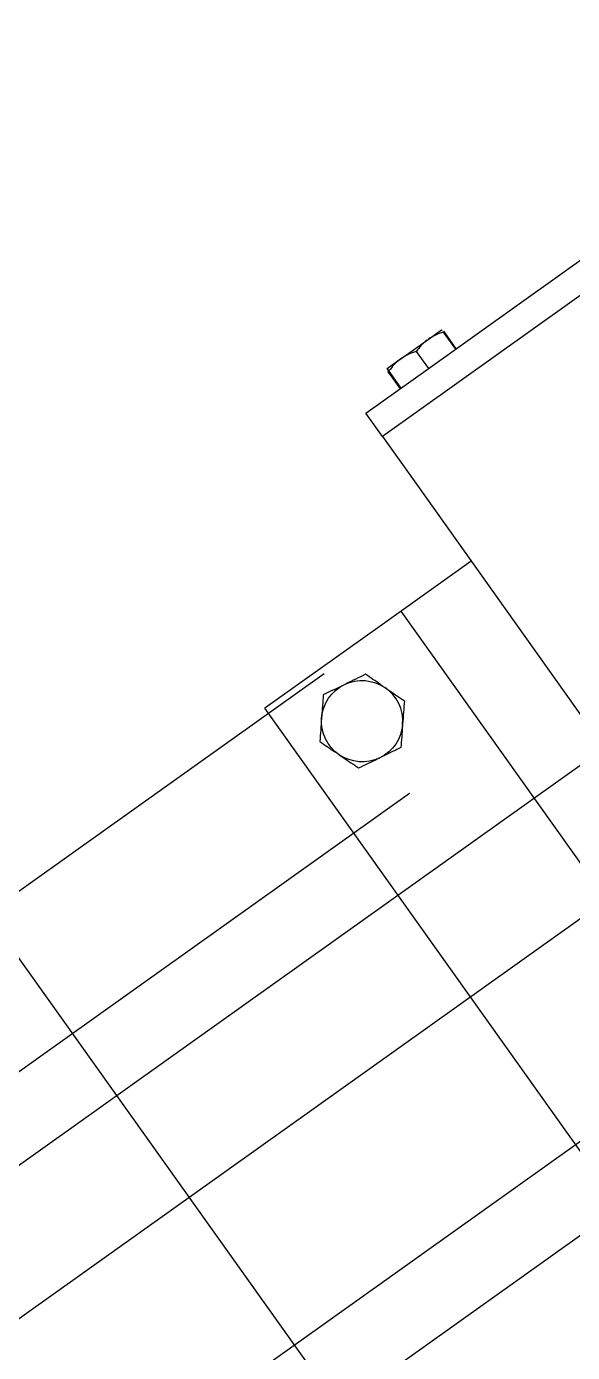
# Model space of a CAD drawing. Header units: feet. Extents: x 2321988 to 2329858, y 6722724 to 6730499.
# Drawn here: x 2326145.322 to 2326145.995, y 6726932.253 to 6726933.886 of the extents above; entities that cross this region are included whole.
import ezdxf

# ---------------------------------------------------------------- set-up
doc = ezdxf.new("R2010")
doc.units = ezdxf.units.FT
doc.header["$MEASUREMENT"] = 0
doc.layers.add('C-BESS-EQUIPMENT', color=255, linetype='Continuous')

# ---------------------------------------------------------------- blocks, each defined once
blk = doc.blocks.new('Midpoint Site Plan$0$138kV Double End Break Top')
for points in [[(-41.819, 5.654), (-42.243, 5.654), (-42.243, -5.655)], [(-39.769, 5.654), (-39.769, -5.655)], [(-8.976, 3.393), (-40.784, 3.393)], [(-9.047, 2.262), (-44.247, 2.262)], [(-44.247, -0.669), (-44.247, -0.848), (-44.247, -1.02), (-44.247, -1.186), (-44.247, -1.343), (-44.247, -1.49), (-44.247, -1.627), (-44.247, -1.753), (-44.247, -1.867), (-44.246, -1.967), (-44.247, -2.053), (-44.247, -2.126), (-44.247, -2.183), (-44.247, -2.225), (-44.246, -2.251), (-44.247, -2.262), (-9.047, -2.262)], [(-43.515, -7.916), (-43.515, -7.068), (-43.515, -1.696)], [(-8.976, -3.393), (-40.784, -3.393)], [(-43.515, -5.655), (-43.091, -5.655)], [(-43.091, -5.655), (-42.244, -5.655)], [(-42.243, -5.655), (-41.819, -5.655)], [(-41.819, -5.655), (-39.769, -5.655)], [(-2.794, -5.564), (-40.784, -5.564)], [(-49.736, -7.069), (-49.736, -7.916), (-43.515, -7.916), (-43.515, -8.341)], [(-44.646, -8.341), (-48.604, -8.341)], [(-45.156, -8.34), (-45.156, -8.65), (-45.145, -8.652)], [(-45.143, -8.65), (-45.143, -8.34)], [(-44.651, -8.65), (-44.651, -8.34)], [(-43.515, -8.341), (-44.646, -8.341)], [(-45.141, -8.694), (-45.141, -8.694)], [(-44.152, -8.694), (-44.152, -8.694)]]:
    blk.add_lwpolyline(points)
blk.add_lwpolyline([(-40.931, -5.257, -0.267957), (-41.393, -4.873, 0.001282), (-41.441, -4.743, 0.001282), (-41.489, -4.613, -0.006896), (-41.513, -4.548, -0.002305), (-41.405, -4.417, 0.001843), (-41.292, -4.281, -0.267716), (-40.728, -4.073, -0.267957), (-40.266, -4.457, -0.268603), (-40.367, -5.049, -0.267716)], format="xyb", close=True)
for points in [[(-40.266, -4.457, 0.001261), (-40.315, -4.325, -0.000905), (-40.362, -4.197, 0.006896), (-40.386, -4.131, 0.001074), (-40.545, -4.104, 0.000532), (-40.704, -4.077)], [(-40.756, -5.287, -0.000506), (-40.589, -5.316, -0.000416), (-40.487, -5.192, -0.0004), (-40.367, -5.049, -0.001843), (-40.255, -4.913, 0.002305), (-40.146, -4.782, -0.001325), (-40.192, -4.657, 0.002259), (-40.238, -4.532)], [(-41.365, -4.948, 0.001303), (-41.318, -5.075, 0.002672), (-41.273, -5.199, 0.001074), (-41.114, -5.226, 0.000532), (-40.955, -5.253)], [(-44.402, -8.694), (-44.152, -8.691, 0.004899), (-44.154, -8.65), (-44.149, -8.34), (-44.137, -8.65), (-44.137, -8.34)], [(-44.269, -8.681, -0.04406), (-44.402, -8.694), (-44.897, -8.694), (-45.141, -8.694)]]:
    blk.add_lwpolyline(points, format="xyb")
for centre, radius, start, end in [((-115.535, 57.663), 96.691, 320.27087, 320.36615), ((-26.871, 78.647), 83.872, 260.25325, 260.36917), ((-40.831, -4.665), 0.6, 140.2226, 200.3624), ((-54.051, 6.454), 16.674, 320.009, 320.5649), ((-44.895, -8.048), 0.646, 271.3476, 281.5573)]:
    blk.add_arc(centre, radius, start, end)
for points in [[(-40.902, -4.043), (-40.845, -4.053), (-40.786, -4.063), (-40.728, -4.073)], [(-40.728, -4.073), (-40.72, -4.074), (-40.712, -4.076), (-40.704, -4.077)], [(-41.292, -4.281), (-41.286, -4.275), (-41.281, -4.268), (-41.276, -4.262)], [(-40.266, -4.457), (-40.256, -4.482), (-40.248, -4.506), (-40.238, -4.532)], [(-41.366, -4.948), (-41.375, -4.923), (-41.384, -4.898), (-41.393, -4.873)], [(-40.367, -5.049), (-40.373, -5.055), (-40.378, -5.062), (-40.383, -5.068)], [(-40.931, -5.257), (-40.939, -5.256), (-40.947, -5.255), (-40.956, -5.253)], [(-40.757, -5.287), (-40.814, -5.277), (-40.873, -5.267), (-40.931, -5.257)], [(-45.143, -8.65), (-45.103, -8.662), (-45.063, -8.674), (-45.023, -8.682)], [(-45.142, -8.691), (-45.142, -8.686), (-45.143, -8.668), (-45.143, -8.65)], [(-45.141, -8.694), (-45.141, -8.693), (-45.142, -8.693), (-45.142, -8.691)], [(-45.023, -8.682), (-44.981, -8.689), (-44.939, -8.691), (-44.897, -8.694)], [(-44.897, -8.694), (-44.891, -8.694), (-44.885, -8.694), (-44.879, -8.694)], [(-44.765, -8.681), (-44.726, -8.672), (-44.689, -8.661), (-44.651, -8.65)], [(-44.651, -8.65), (-44.611, -8.662), (-44.57, -8.674), (-44.529, -8.682)], [(-44.529, -8.682), (-44.487, -8.689), (-44.445, -8.691), (-44.402, -8.694)], [(-44.402, -8.694), (-44.396, -8.694), (-44.391, -8.694), (-44.385, -8.694)], [(-44.269, -8.681), (-44.23, -8.672), (-44.192, -8.661), (-44.154, -8.65)], [(-44.152, -8.694), (-44.152, -8.693), (-44.151, -8.691), (-44.151, -8.686)], [(-44.152, -8.691), (-44.152, -8.693), (-44.152, -8.693), (-44.151, -8.694)], [(-44.151, -8.687), (-44.151, -8.682), (-44.15, -8.674), (-44.15, -8.665)], [(-44.15, -8.665), (-44.15, -8.66), (-44.15, -8.655), (-44.149, -8.649)]]:
    blk.add_open_spline(points, degree=3)

msp = doc.modelspace()

# ---------------------------------------------------------------- linework, layer by layer
at = {"layer": 'C-BESS-EQUIPMENT'}
msp.add_lwpolyline([(2325996.5737, 6726826.3218), (2326168.0101, 6726948.4662)], dxfattribs=at)
msp.add_lwpolyline([(2326138.2371, 6726942.6705), (2326137.8751, 6726942.4126), (2326152.4461, 6726921.9613), (2326152.808, 6726922.2192)], close=True, dxfattribs=at)

# ---------------------------------------------------------------- block references
at = {"layer": 'C-BESS-EQUIPMENT', "xscale": 0.08333333333333333, "yscale": 0.08333333333333333, "zscale": 0.08333333333333333, "rotation": 215.4679845908512}
msp.add_blockref('Midpoint Site Plan$0$138kV Double End Break Top', (2326143.1903, 6726930.7397), dxfattribs=at)

doc.saveas('drawing.dxf')
